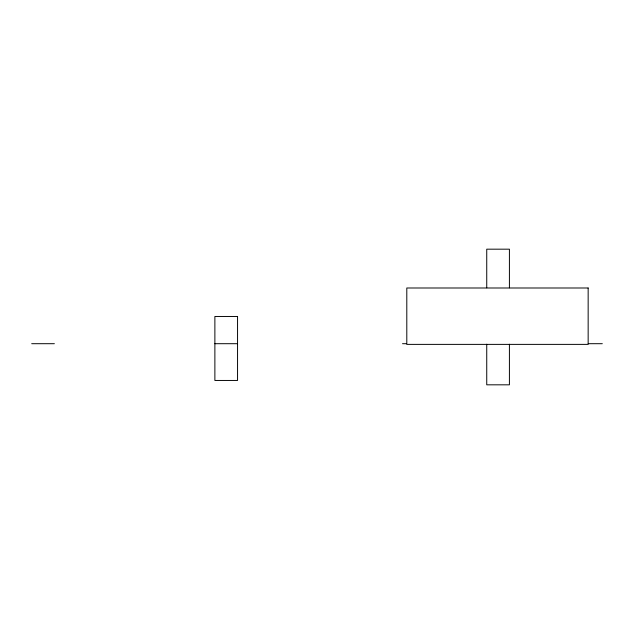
<?xml version="1.0" encoding="UTF-8"?>
<svg xmlns="http://www.w3.org/2000/svg" width="634" height="634" viewBox="0 0 634 634"><rect width="100%" height="100%" fill="white"/><g stroke="black" fill="none" stroke-linecap="round" stroke-linejoin="round"><path stroke-width="0.95" d="M31.7 343.699L54.373 343.699M214.878 343.699L237.552 343.699M402.519 343.699L406.568 343.699M588.265 343.699L602.3 343.699M509.411 287.788L509.411 249.178L486.738 249.178L486.738 287.788M509.411 344.23L509.411 384.822L486.738 384.822L486.738 344.23M588.154 287.994L406.798 287.994L406.798 344.381L588.154 344.381L588.154 287.994M237.552 316.469L214.878 316.469L214.878 380.455L237.552 380.455L237.552 316.469"/></g></svg>
